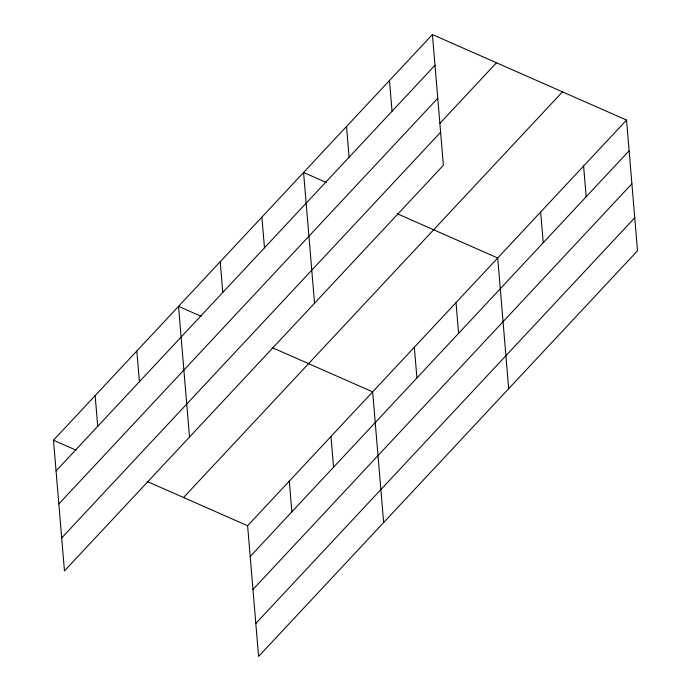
<?xml version="1.0" encoding="UTF-8"?>
<svg xmlns="http://www.w3.org/2000/svg" width="691" height="691" viewBox="0 0 691 691"><rect width="100%" height="100%" fill="white"/><g stroke="black" fill="none" stroke-linecap="round" stroke-linejoin="round"><path stroke-width="1.04" d="M432.411 34.55L443.389 165.261L64.462 570.93L53.483 440.219L432.411 34.55L626.538 120.07L637.517 250.781L258.589 656.45L247.611 525.739L626.538 120.07M56.057 470.934L434.993 65.274M58.83 503.938L437.757 98.269M439.701 123.551L496.475 62.769M61.689 537.935L440.616 132.266M183.547 497.511L562.483 91.851M250.194 556.454L629.121 150.793M252.966 589.458L631.894 183.789M255.817 623.455L634.744 217.786M326.247 182.459L303.574 172.474L314.552 303.194M397.195 213.718L497.71 257.993L508.68 388.713M201.193 316.331L178.528 306.346L189.507 437.058M272.142 347.59L372.656 391.866L383.635 522.577M53.483 440.219L76.148 450.204M147.097 481.454L247.611 525.739M583.601 166.047L586.175 196.762M540.656 212.025L543.23 242.74M456.025 302.623L458.608 333.338M414.341 347.245L416.923 377.96M389.465 80.527L392.047 111.242M346.519 126.505L349.102 157.22M330.98 436.487L333.554 467.211M289.296 481.109L291.878 511.832M261.889 217.104L264.472 247.819M220.213 261.725L222.787 292.44M136.844 350.968L139.427 381.691M95.159 395.589L97.742 426.312"/></g></svg>
